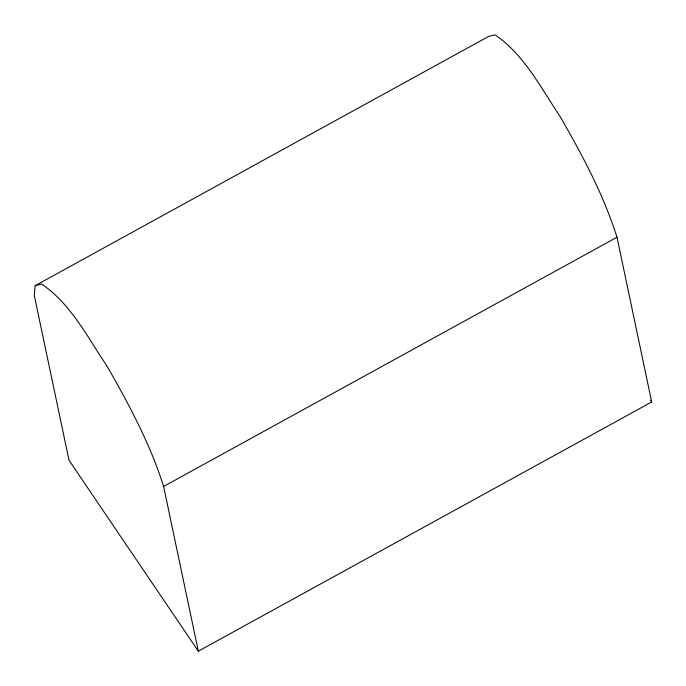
<?xml version="1.0" encoding="UTF-8"?>
<svg xmlns="http://www.w3.org/2000/svg" width="686" height="686" viewBox="0 0 686 686"><rect width="100%" height="100%" fill="white"/><g stroke="black" fill="none" stroke-linecap="round" stroke-linejoin="round"><path stroke-width="1.03" d="M35.106 285.702L34.3 295.529L69.012 460.246L198.323 651.168L651.7 401.97L616.988 237.253C603.509 194.618 582.268 154.959 560.008 116.354C540.748 87.739 524.224 54.674 495.009 34.832L488.483 36.495L35.106 285.702L41.632 284.03C70.847 303.872 87.371 336.937 106.63 365.561C128.891 404.157 150.131 443.816 163.611 486.451L198.323 651.168M163.611 486.451L616.988 237.253M650.5 400.195L651.7 401.97"/></g></svg>
